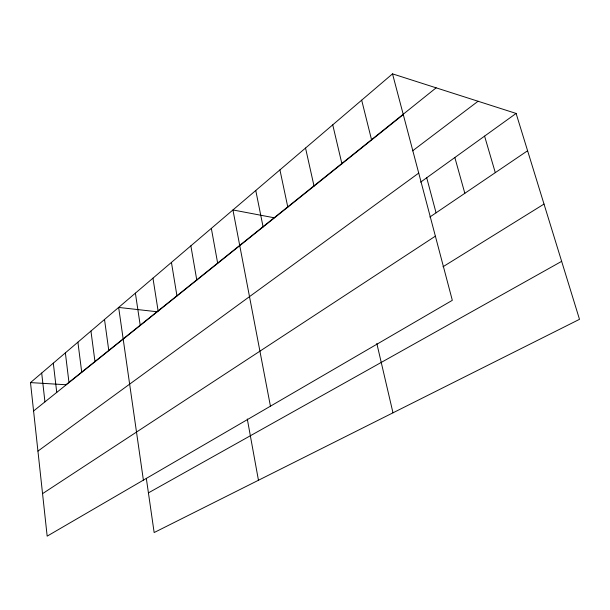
<?xml version="1.0" encoding="UTF-8"?>
<svg xmlns="http://www.w3.org/2000/svg" width="610" height="610" viewBox="0 0 610 610"><rect width="100%" height="100%" fill="white"/><g stroke="black" fill="none" stroke-linecap="round" stroke-linejoin="round"><path stroke-width="0.91" d="M392.52 73.863L452.323 300.318L47.168 536.137L30.5 382.6L392.52 73.863L516.106 113.437L579.5 319.32L154.147 532.545L146.316 478.309M436.142 87.832L65.956 384.75L30.5 382.6M33.581 410.98L403.286 114.611M412.566 150.853L478.065 101.252M37.934 451.11L418.727 173.08M420.633 182.138L516.106 113.437M429.844 217.038L527.597 150.746M42.555 493.65L435.38 236.154M442.974 266.768L544.013 204.075M148.421 492.872L561.65 261.347M156.976 311.74L118.653 307.425L143.388 480.131M274.134 217.77L232.936 209.954L270.436 406.184M484.584 136.121L495.297 172.653M454.839 157.525L464.835 193.309M426.718 177.762L436.066 212.821M361.677 100.17L371.604 140.003M332.74 124.852L341.92 163.8M376.82 343.468L392.985 412.817M305.541 148.047L314.051 186.149M279.929 169.885L287.821 207.171M255.765 190.488L263.108 226.981M247.286 418.963L258.457 480.253M211.335 228.384L217.701 263.383M190.861 245.838L196.801 280.135M171.433 262.414L176.976 296.025M152.965 278.16L158.15 311.123M135.389 293.143L140.239 325.473M104.516 319.48L108.801 350.681M90.943 331.055L94.992 361.745M77.905 342.172L81.74 372.375M65.369 352.862L68.991 382.592M53.306 363.148L56.738 392.413M41.694 373.053L44.942 401.868"/></g></svg>
